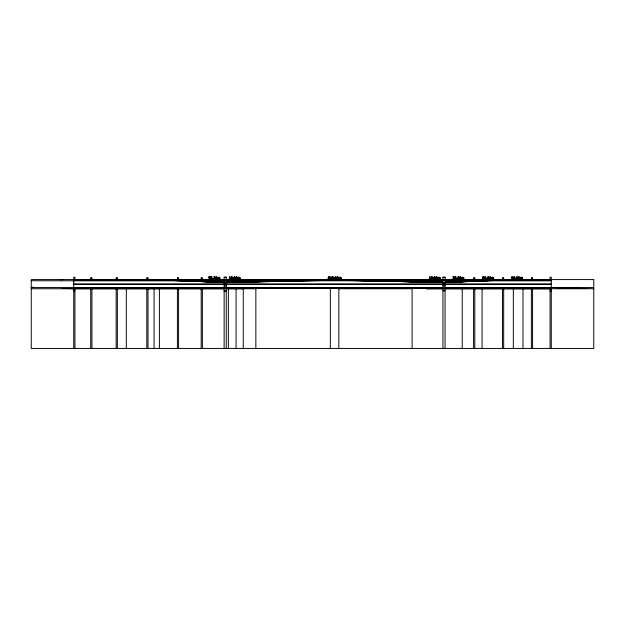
<?xml version="1.0" encoding="UTF-8"?>
<svg xmlns="http://www.w3.org/2000/svg" width="625" height="625" viewBox="0 0 625 625"><rect width="100%" height="100%" fill="white"/><g stroke="black" fill="none" stroke-linecap="round" stroke-linejoin="round"><path stroke-width="0.94" d="M33.18 287.617L31.25 287.562L33.125 287.094M459.414 279.578L445.055 282.469L339.688 280.367M147.109 279.578L224.133 282.469L237.727 280.367M462.641 279.578L445.055 282.469L517.531 279.578M338.836 348.438L338.836 288.75L345.516 287.766M396.102 280.281L400.867 279.578L404.633 280.359M465.875 279.578L445.055 282.469L514.305 279.578M329.492 280.367L226.25 282.469L242.82 280.367L426.352 280.367L442.93 282.469L344.781 280.367M226.25 288.75L255.852 288.75L263.594 287.797M324.539 280.289L330.344 279.578M469.102 279.578L445.055 282.469L511.078 279.578M472.328 279.578L445.055 282.469L507.844 279.578M324.391 280.367L226.25 282.469L247.922 280.367M475.555 279.578L445.055 282.469L504.617 279.578M478.789 279.578L445.055 282.469L501.391 279.578M314.195 280.367L226.25 282.469L253.016 280.367M482.016 279.578L445.055 282.469L498.156 279.578M485.242 279.578L445.055 282.469L494.93 279.578M488.477 279.578L445.055 282.469L491.703 279.578M309.102 280.367L226.25 282.469L258.117 280.367M304 280.367L226.25 282.469L263.219 280.367M298.898 280.367L226.25 282.469L268.312 280.367M293.805 280.367L226.25 282.469L273.414 280.367M288.703 280.367L226.25 282.469L278.508 280.367M60.219 279.688L63.117 279.578M226.25 282.469L283.609 280.367M224.133 277.453L226.25 277.453M442.93 277.453L445.055 277.453M116.156 278.898L117.344 278.898M146.805 278.898L148 278.898M177.398 278.898L178.586 278.898M201.188 278.898L202.375 278.898M473.602 278.898L474.797 278.898M502.492 278.898L503.68 278.898M531.383 278.898L532.57 278.898M73.734 279.656L224.133 279.656M226.25 279.656L242.82 279.656M426.352 279.656L443.18 279.656M445.047 279.656L457.523 279.656M459.438 279.656L551.266 279.656M73.734 279.75L242.82 279.75M426.352 279.75L443.18 279.75M445.047 279.75L551.266 279.75M242.82 279.969L426.352 279.969M242.82 280.164L426.352 280.164M73.734 280.594L242.82 280.594M426.352 280.594L443.18 280.594M445.047 280.594L551.266 280.594M31.25 280.766L443.18 280.766M445.047 280.766L551.266 280.766M224.133 283.742L226.25 283.742M442.93 283.742L445.055 283.742M442.93 283.773L445.055 283.773M73.734 283.953L551.266 283.953M73.734 284.375L551.266 284.375M224.133 284.586L226.25 284.586M442.93 284.586L445.055 284.586M224.133 285.867L226.25 285.867M442.93 285.867L445.055 285.867M31.25 287.562L443.18 287.562M445.047 287.562L593.75 287.562M73.734 287.734L242.82 287.734M426.352 287.734L443.18 287.734M445.047 287.734L551.266 287.734M242.82 287.961L426.352 287.961M242.82 288.164L426.352 288.164M242.82 288.359L426.352 288.359M73.734 288.586L242.82 288.586M426.352 288.586L443.18 288.586M445.047 288.586L551.266 288.586M73.734 288.68L224.133 288.68M226.25 288.68L242.82 288.68M426.352 288.68L443.18 288.68M445.047 288.68L551.266 288.75M31.25 288.75L224.133 288.75M338.836 288.75L412.102 288.75L412.102 348.438M116.156 289.43L117.344 289.43M146.805 289.43L148 289.43M177.398 289.43L178.586 289.43M201.188 289.43L202.375 289.43M473.602 289.43L474.797 289.43M502.492 289.43L503.68 289.43M531.383 289.43L532.57 289.43M224.133 290.875L226.25 290.875M442.93 290.875L445.055 290.875M73.734 291.133L74.922 291.133M550.078 291.133L551.266 291.133M224.133 291.305L226.25 291.305M354.984 280.367L442.93 282.469L431.453 280.367M349.883 280.367L442.93 282.469L421.258 280.367M360.078 280.367L442.93 282.469L416.156 280.367M365.18 280.367L442.93 282.469L411.062 280.367M370.273 280.367L442.93 282.469L405.961 280.367M551.266 287.562L593.75 288.75L426.352 288.75L426.352 287.562M62.148 288.43L73.734 288.75M375.375 280.367L442.93 282.469L400.867 280.367M380.469 280.367L442.93 282.469L395.766 280.367M385.57 280.367L442.93 282.469L390.672 280.367M150.789 279.578L224.133 282.469L213.258 279.578M154.461 279.578L224.133 282.469L209.586 279.578M158.133 279.578L224.133 282.469L205.906 279.578M161.812 279.578L224.133 282.469L202.234 279.578M165.484 279.578L224.133 282.469L198.562 279.578M169.164 279.578L224.133 282.469L194.883 279.578M172.836 279.578L224.133 282.469L191.211 279.578M176.508 279.578L224.133 282.469L187.531 279.578M90.727 278.898L91.922 278.977M90.727 279.578L91.922 279.656L91.922 277.695L90.727 277.625L90.727 279.656M90.727 288.75L91.922 288.828M180.188 279.578L224.133 282.469L183.859 279.578M410.609 287.531L412.102 288.75M551.266 348.438L551.266 277.195L550.078 277.195L550.078 279.75M550.078 288.586L550.078 348.438M532.57 279.656L532.57 277.625L531.383 277.625L531.383 279.656M532.57 288.68L532.57 348.438M531.383 288.68L531.383 348.438M522.992 288.75L522.992 348.438M513.336 288.75L513.336 348.438M503.68 279.656L503.68 277.625L502.492 277.625L502.492 279.656M503.68 288.68L503.68 348.438M502.492 288.68L502.492 348.438M482.07 288.75L482.07 348.438M474.797 279.656L474.797 277.625L473.602 277.625L473.602 279.656M474.797 288.68L474.797 348.438M473.602 288.68L473.602 348.438M462.219 288.75L462.219 348.438M445.055 348.438L445.055 277.031L442.93 277.031L442.93 348.438M426.352 279.578L426.352 280.766M330.344 287.336L330.344 348.438M255.852 288.75L255.852 348.438M243.25 288.75L243.25 348.438M242.82 279.578L242.82 280.766M242.82 287.562L242.82 288.75M236.078 288.75L236.078 348.438M228.375 288.305L228.375 348.438M226.25 348.438L226.25 277.031L224.133 277.031L224.133 348.438M202.375 279.656L202.375 277.625L201.188 277.625L201.188 279.656M202.375 288.68L202.375 348.438M201.188 288.68L201.188 348.438M178.586 279.656L178.586 277.625L177.398 277.625L177.398 279.656M178.586 288.68L178.586 348.438M177.398 288.68L177.398 348.438M159.398 288.75L159.398 348.438M154.07 288.75L154.07 348.438M148 279.656L148 277.625L146.805 277.625L146.805 279.656M148 288.68L148 348.438M146.805 288.68L146.805 348.438M126.305 288.75L126.305 348.438M117.344 279.656L117.344 277.625L116.156 277.625L116.156 279.656M117.344 288.68L117.344 348.438M116.156 288.68L116.156 348.438M91.922 288.75L91.922 348.438M90.727 288.68L90.727 348.438M74.922 279.75L74.922 277.195L73.734 277.195L73.734 348.438M74.922 288.586L74.922 348.438M216.797 277.844C215.672 281.188 215.773 274.5 216.797 277.844M235.07 277.844C234.008 281.18 234.016 274.508 235.07 277.844M237.016 277.844C235.961 281.18 235.961 274.508 237.016 277.844M336.148 277.844C335.086 281.18 335.094 274.508 336.148 277.844M338.094 277.844C337.031 281.18 337.039 274.508 338.094 277.844M435.172 277.844C434.117 281.18 434.117 274.508 435.172 277.844M437.117 277.844C436.062 281.18 436.07 274.508 437.117 277.844M460.734 277.844C459.617 281.188 459.719 274.5 460.734 277.844M488.586 277.844C487.531 281.18 487.531 274.508 488.586 277.844M490.531 277.844C489.477 281.18 489.477 274.508 490.531 277.844M517.477 277.844C516.359 281.188 516.461 274.5 517.477 277.844M519.422 277.844C518.305 281.188 518.406 274.5 519.422 277.844M210.609 277.57L210.734 278.68A0.797 0.797 0 0 0 211.117 279.055C214.438 278.523 210.141 277.258 211.086 277.031C213.281 277.414 211 275.672 210.609 277.57M482.406 277.57L482.523 278.68A0.797 0.797 0 0 0 482.906 279.055C486.227 278.523 481.938 277.258 482.883 277.031C485.078 277.414 482.789 275.672 482.406 277.57M511.297 277.57L511.414 278.68A0.797 0.797 0 0 0 511.797 279.055C515.117 278.523 510.828 277.258 511.766 277.031C513.969 277.414 511.68 275.672 511.297 277.57M215.5 277.445C216.242 282.398 218.094 274.266 215.5 277.445M217.828 277.922C216.508 280.75 218.109 275.18 219.969 277.836C219.914 281.391 219.859 275.961 218.898 278.023C218.727 281.148 218.875 276.148 217.828 277.922M233.773 277.445C234.516 282.398 236.367 274.266 233.773 277.445M235.719 277.445C236.461 282.398 238.32 274.266 235.719 277.445M238.055 277.922C236.727 280.75 238.328 275.18 240.188 277.836C240.133 281.391 240.078 275.961 239.117 278.023C238.945 281.148 239.094 276.148 238.055 277.922M334.852 277.445C335.594 282.398 337.445 274.266 334.852 277.445M336.797 277.445C337.539 282.398 339.391 274.266 336.797 277.445M339.125 277.922C337.805 280.75 339.406 275.18 341.266 277.836C341.211 281.391 341.156 275.961 340.195 278.023C340.023 281.148 340.172 276.148 339.125 277.922M433.875 277.445C434.617 282.398 436.477 274.266 433.875 277.445M435.828 277.445C436.57 282.398 438.422 274.266 435.828 277.445M438.156 277.922C436.836 280.75 438.43 275.18 440.297 277.836C440.234 281.391 440.188 275.961 439.219 278.023C439.055 281.148 439.203 276.148 438.156 277.922M459.438 277.445C460.18 282.398 462.039 274.266 459.438 277.445M461.773 277.922C460.445 280.75 462.047 275.18 463.914 277.836C463.852 281.391 463.797 275.961 462.836 278.023C462.664 281.148 462.812 276.148 461.773 277.922M487.289 277.445C488.031 282.398 489.891 274.266 487.289 277.445M489.242 277.445C489.984 282.398 491.836 274.266 489.242 277.445M491.57 277.922C490.242 280.75 491.844 275.18 493.711 277.836C493.648 281.391 493.602 275.961 492.633 278.023C492.469 281.148 492.617 276.148 491.57 277.922M516.18 277.445C516.922 282.398 518.773 274.266 516.18 277.445M518.125 277.445C518.867 282.398 520.727 274.266 518.125 277.445M520.461 277.922C519.133 280.75 520.734 275.18 522.602 277.836C522.539 281.391 522.484 275.961 521.523 278.023C521.352 281.148 521.508 276.148 520.461 277.922M232.477 277.773C232.383 279.969 229.719 278.586 232.078 278.508A1.539 1.539 0 0 0 232.172 277.961L230.883 277.742L231.617 276.562A0.805 0.805 0 0 1 232.242 276.852L232.477 277.773M432.586 277.773C432.484 279.969 429.82 278.586 432.18 278.508A1.539 1.539 0 0 0 432.273 277.961L430.992 277.742L431.727 276.562A0.805 0.805 0 0 1 432.352 276.852L432.586 277.773M213.5 278.969L215.148 279.078L213.914 278.781L215.078 277.555L214.82 276.68L213.625 276.977L214.828 277.25L213.5 278.969M331.875 278.969L333.523 279.078L332.297 278.781L333.461 277.555L333.195 276.68L332 276.977L333.203 277.25L331.875 278.969M454.516 278.969L456.164 279.078L454.938 278.781L456.102 277.555L455.836 276.68L454.648 276.977L455.852 277.25L454.516 278.969M457.438 278.969L459.086 279.078L457.859 278.781L459.023 277.555L458.758 276.68L457.562 276.977L458.766 277.25L457.438 278.969M211.937 278.289C210.938 280.195 210.844 276.398 211.937 278.289M483.727 278.289C482.703 280.18 482.656 276.406 483.727 278.289M512.617 278.289C511.625 280.195 511.523 276.398 512.617 278.289M210 278.258C209.133 279.047 208.039 278.922 210.125 278.82A0.891 0.891 0 0 0 210.312 278.398C210.68 277.055 208.516 277.859 209.203 276.906L210.203 276.609L208.961 276.609C207.742 278.914 209.797 276.914 210 278.258M231.156 277.297C231.836 279.391 232.57 275.625 231.156 277.297M431.258 277.297C431.938 279.391 432.68 275.625 431.258 277.297M484.672 278.258C485.477 280.211 486.062 276.789 484.672 278.258M513.562 278.258C514.359 280.211 514.977 276.773 513.562 278.258M230.203 278.344C227.172 279.445 231.516 279.703 230.383 277.047C228 276.273 230.273 277.188 230.203 278.344M331.273 278.344C328.25 279.445 332.594 279.703 331.453 277.047C329.07 276.273 331.344 277.188 331.273 278.344M430.305 278.344C427.281 279.445 431.617 279.703 430.484 277.047C428.102 276.273 430.375 277.188 430.305 278.344M486 278.367C482.844 280.664 485.68 273.711 486 278.367M514.883 278.367C511.734 280.664 514.57 273.711 514.883 278.367M213.07 279.078L212.789 279.578L212.719 278.727L213.07 279.078M233.297 279.078L233.008 279.578L232.945 278.727L233.297 279.078M334.367 279.078L334.086 279.578L334.023 278.727L334.367 279.078M433.398 279.078L433.117 279.578L433.047 278.727L433.398 279.078M453.008 278.758L453.289 279.078C455.898 275.516 450.609 276.805 453.852 276.906L453.008 278.758M457.016 279.078L456.727 279.578L456.664 278.727L457.016 279.078M486.812 279.078L486.523 279.578L486.461 278.727L486.812 279.078M515.703 279.078L515.414 279.578L515.352 278.727L515.703 279.078M485.578 277.219C484.68 278.539 484.703 275.867 485.578 277.219M514.469 277.219C513.57 278.539 513.586 275.867 514.469 277.219M329 277.07L328.211 278.195L329 278.195L329 277.07M329.055 276.578L327.914 278.484L329 278.484L329.305 279.078L329.648 278.195L329.055 276.578M593.75 279.578L31.25 279.578L31.25 348.438L593.75 348.438L593.75 279.578"/></g></svg>
